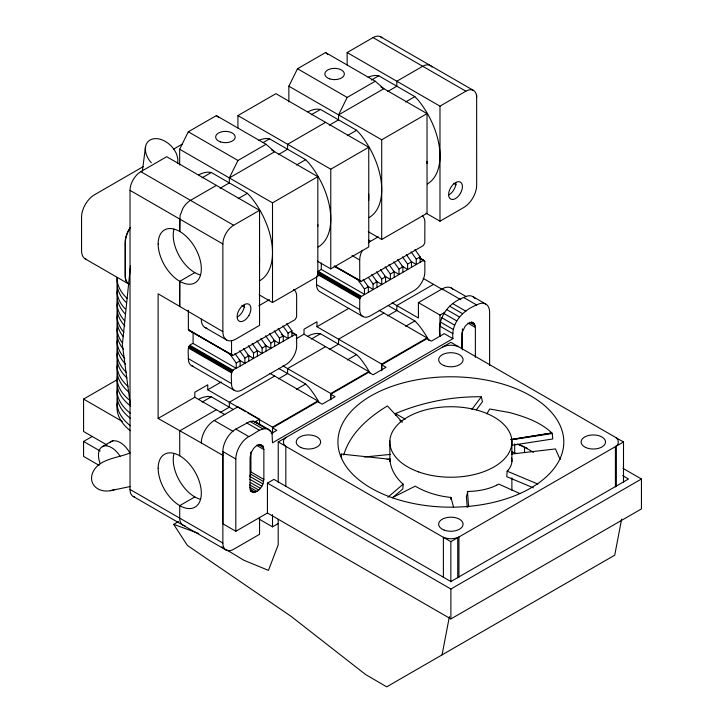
<?xml version="1.0" encoding="UTF-8"?>
<svg xmlns="http://www.w3.org/2000/svg" width="723" height="723" viewBox="0 0 723 723"><rect width="100%" height="100%" fill="white"/><g stroke="black" fill="none" stroke-linecap="round" stroke-linejoin="round"><path stroke-width="1.08" d="M92.336 436.403L83.579 441.455L83.579 456.403L99.105 465.368M117.623 379.43L83.579 399.087L83.579 431.486L106.977 444.988M134.623 496.981A15.264 8.812 -60 0 1 130.023 489.435L130.023 190.357A15.264 8.812 -60 0 1 140.813 171.667L166.715 156.719L259.557 210.321L259.557 325.386L235.815 339.096A18.31 10.574 -60 0 1 222.865 331.622L158.12 293.809L158.12 418.436L201.31 442.937A18.31 10.574 -60 0 1 214.261 420.506L237.975 406.787L259.557 419.241L259.557 424.871M179.702 281.346L179.702 306.263L179.747 281.319L194.812 272.625M179.666 164.998L179.666 149.236L188.296 131.794L216.349 115.599L266.028 144.275L274.659 151.758L229.345 177.921L229.345 182.91L220.09 188.251M192.942 366.181A15.264 8.812 -60 0 1 188.332 358.635C188.703 353.439 186.055 345.323 193.086 343.434L193.086 332.752M224.835 414.586L194.812 397.252L194.812 392.264L207.754 384.79L207.754 389.769L245.648 411.649M259.557 517.704L259.557 534.315L233.656 549.263A15.264 8.812 -60 0 1 222.865 543.036L222.865 455.382A18.31 10.574 -60 0 1 222.973 453.366M229.769 353.936L236.249 363.009L236.249 368.35C229.218 370.248 231.866 378.355 231.496 383.551A15.264 8.812 -60 0 0 242.286 389.787L285.883 364.618A15.264 8.812 -60 0 0 296.674 345.919L296.602 335.355L295.074 334.469L236.249 368.35L193.086 343.434M237.93 127.98L237.93 115.599L275.915 93.665L368.757 147.266L368.757 246.959L330.773 268.884L317.352 261.13M240.135 366.109L240.135 360.768L234.948 353.511M239.702 350.763L244.88 358.03L244.88 363.371L239.123 360.045M248.766 361.12L248.766 355.788L243.588 348.522M248.332 345.784L253.511 353.041L253.511 358.382L247.754 355.056M257.397 356.141L257.397 350.8L252.219 343.542M256.963 340.795L262.142 348.061L262.142 353.402L257.352 350.628M266.028 351.152L266.028 345.82L260.849 338.554M265.594 335.815L270.782 343.073L270.782 348.414L265.025 345.088M278.292 523.497L272.508 526.841L272.508 514.659M272.508 433.8L272.508 427.157L247.564 412.752M274.659 346.172L274.659 340.831L269.48 333.574M274.234 330.827L279.412 338.093L279.412 343.434L273.656 340.108M283.299 341.184L283.299 335.852L278.12 328.585M282.865 325.847L288.043 333.104L288.043 338.445L281.328 334.568M288.866 101.943L288.866 86.191L297.496 68.748L325.558 52.544L375.237 81.229L383.868 88.703L338.545 114.876L338.545 119.855L329.299 125.196M291.929 336.204L291.929 330.863L286.751 323.606M282.919 365.883L330.773 393.511L368.757 371.586L304.012 334.198L304.012 329.218L316.963 321.744L316.963 326.724L381.708 364.103L427.031 337.939L379.177 310.312M316.593 276.096L316.529 284.618L359.692 309.534A15.264 8.812 -60 0 0 370.492 315.77L414.08 290.601A15.264 8.812 -60 0 0 424.871 271.911L424.799 261.337L423.271 260.461L360.777 296.791L317.614 271.866L321.283 269.417L321.283 263.009M330.773 399.051L330.773 393.511M347.139 64.925L347.139 52.544L373.041 37.596A15.264 8.812 -60 0 1 381.88 37.804M357.966 279.918L364.446 289.001L364.446 294.333L321.283 269.417M368.332 292.092L368.332 286.751L363.154 279.494M368.549 277.659L373.077 284.012L373.077 289.354L367.32 286.028M376.963 287.112L376.963 281.771L371.785 274.505M381.708 370.754L381.708 364.103M376.529 271.767L381.708 279.033L381.708 284.365L375.951 281.048M385.594 282.124L385.594 276.782L380.415 269.525M385.16 266.787L390.348 274.044L390.348 279.385L384.591 276.059M394.225 277.144L394.225 271.803L389.046 264.537M393.8 261.798L398.979 269.064L398.979 274.397L393.222 271.08M402.865 272.155L402.865 266.814L397.677 259.557M402.431 256.819L407.609 264.076L407.609 269.417L401.852 266.091M411.495 267.176L411.495 261.834L406.317 254.568M411.062 251.83L416.24 259.096L416.24 264.428L411.45 261.663M452.752 289.164A18.31 10.574 -60 0 0 442.142 288.911L418.4 302.612L418.4 318.003L392.128 302.829M420.126 262.187L420.126 256.846L414.948 249.589M439.982 336.448L439.982 315.074L418.4 302.612M341.383 456.213L341.401 454.071L389.923 459.268L390.095 461.265A62.115 43.976 -2.6 0 0 402.621 483.714L403.172 484.157L402.819 488.929L392.643 497.65M359.692 309.534L359.774 298.879L360.777 296.791M389.887 461.301L389.923 459.268M177.722 163.091L177.858 159.196L176.9 155.002A18.979 12.987 44.6 0 0 152.146 139.123A18.979 12.987 44.6 0 0 151.288 162.774M508.305 469.932L507.157 471.17L506.733 476.665L533.339 487.817M130.511 265.648L122.35 344.636L130.483 405.974M179.702 219.042L179.747 231.477L180.072 215.608L182.865 208.405A15.264 8.812 -60 0 1 190.492 200.352L216.394 185.395M250.23 490.809C255.391 495.056 261.247 488.712 262.946 483.949L249.995 476.475L250.926 471.956L250.926 452.02M262.946 483.949L263.868 479.43L263.868 449.525L262.946 446.073L260.416 444.609A9.77 5.639 -60 0 0 253.511 448.603L250.98 452.978L250.059 457.496L250.059 487.401L250.98 490.863L252.083 491.875M439.982 336.34C436.846 318.933 447.429 303.344 463.723 297.514A18.31 10.574 -60 0 1 474.939 298.518M622.91 468.305L641.446 479.006L641.446 508.911L450.89 618.933L267.438 513.014L235.815 531.269L222.865 523.795L222.865 451.523A18.31 10.574 -60 0 1 235.815 429.101L249.959 421.446L253.077 421.129L255.761 421.961L268.712 429.435L270.773 431.342L272.065 434.207L272.508 442.801L452.932 338.635C450.971 323.127 462.928 310.176 476.674 304.989A18.31 10.574 -60 0 1 489.625 312.472L489.625 365.54M450.736 499.412L450.962 497.406L448.956 497.216A62.16 41.997 8.9 0 1 416.565 486.931L415.246 486.163L392.092 497.776M142.386 171.026L145.549 146.561M442.069 654.875L449.39 616.602M621.626 519.105L614.722 555.192L386.688 686.85L365.522 674.469L291.089 616.358L187.402 545.449L173.674 524.365L178.536 521.563M496.665 485.187A62.205 34.984 12.1 0 1 467.898 491.459L466.407 496.538L467.239 507.483M343.714 455.011C350.185 433.158 368.576 417.37 387.447 405.928L402.322 422.196M551.911 432.987L510.989 439.539L551.911 432.987C540.325 421.97 524.925 416.837 509.905 412.625L489.715 408.992L486.841 413.845M229.345 177.921L237.975 160.479L266.028 144.275M338.545 114.876L347.176 97.424L375.237 81.229M471.884 409.381L481.382 396.764C451.965 396.358 422.612 402.232 395.472 413.547L395.671 415.499M476.34 409.905L482.44 401.798L481.382 396.764M615.418 486.922L615.418 446.642C619.638 444.654 619.096 438.644 614.893 436.999L450.89 342.304L278.228 441.988L278.228 482.268M387.889 497.243L403.172 484.157M286.317 437.316C282.106 439.304 282.639 445.323 286.841 446.968L450.854 541.654L450.854 581.934M143.235 166.624L94.505 194.758A18.31 10.574 -60 0 0 81.554 217.189L81.554 250.583A18.31 10.574 -60 0 0 86.624 259.521M173.457 149.182L182.223 144.121M202.051 177.831L211.297 172.49L247.383 193.321L250.926 197.063A61.039 35.246 60 0 1 259.864 280.632M263.1 142.585L269.571 138.843L305.657 159.684L309.191 163.416A61.039 35.246 60 0 1 318.138 246.986M311.252 114.785L320.506 109.444L356.584 130.276L360.126 134.008A61.039 35.246 60 0 1 369.064 217.578M371.378 80.072L378.78 75.798L414.857 96.629L418.4 100.37A61.039 35.246 60 0 1 427.338 183.94M325.594 122.35L287.609 144.284L287.609 149.263L278.364 154.605M387.573 91.559L396.819 86.218L396.819 81.229L422.72 66.281A15.264 8.812 -60 0 1 432.065 67.112M238.129 198.662L247.383 193.321M296.403 165.016L305.657 159.684M347.338 135.617L356.584 130.276M405.612 101.97L414.857 96.629M222.865 331.622L222.865 243.958A15.264 8.812 -60 0 1 233.656 225.269L259.557 210.321M179.666 149.236L272.508 202.847L317.831 176.674L317.831 276.358L272.508 302.53L259.078 294.776M237.93 115.599L330.773 169.2L368.757 147.266M288.866 86.191L381.708 139.792L427.031 113.628L427.031 213.312L381.708 239.476L368.278 231.721M347.139 52.544L439.982 106.154L465.883 91.197A15.264 8.812 -60 0 1 476.674 97.433M258.762 305.802L269.417 299.647M368.378 242.747A15.264 8.812 -60 0 1 370.492 241.292L378.237 236.819M425.91 213.095L439.982 221.22L463.723 207.519A18.31 10.574 -60 0 0 476.674 185.088L476.647 95.246M334.433 266.362L361.292 281.401L423.271 245.621L424.799 242.982L424.871 222.35A15.264 8.812 -60 0 0 422.349 215.797M236.249 363.009L240.135 360.768M244.88 358.03L248.766 355.788M253.511 353.041L257.397 350.8M262.142 348.061L266.028 345.82M270.782 343.073L274.659 340.831M279.412 338.093L283.299 335.852M288.043 333.104L291.929 330.863M364.446 289.001L368.332 286.751M373.077 284.012L376.963 281.771M381.708 279.033L385.594 276.782M390.348 274.044L394.225 271.803M398.979 269.064L402.865 266.814M407.609 264.076L411.495 261.834M416.24 259.096L420.126 256.846M102.286 446.687L112.96 440.524M158.12 418.436L194.812 397.252M207.754 389.769L221.256 381.979M296.222 338.698L304.012 334.198M316.963 326.724L348.784 308.35M202.051 402.142L211.297 396.8L233.14 409.408M311.252 339.096L320.506 333.755L356.584 354.586L360.126 358.319A61.039 35.246 60 0 1 370.104 373.249M216.394 409.706L179.702 430.89L179.747 455.788M274.659 376.068L229.345 402.232L229.345 407.221L220.09 412.562M325.594 346.66L287.609 368.594L287.609 373.574L278.364 378.915M383.868 313.014L338.545 339.186L338.545 344.166L329.299 349.507M442.883 289.778L433.511 284.356L396.819 305.54L396.819 310.529L387.573 315.87M296.403 389.336L305.657 383.994L309.191 387.727A61.039 35.246 60 0 1 319.177 402.657M347.338 359.927L356.584 354.586M405.612 326.281L414.857 320.94L418.4 324.681A61.039 35.246 60 0 1 428.884 340.533M254.803 421.988L259.557 419.241M439.982 315.074L444.726 312.336M235.815 531.269L235.815 459.006A18.31 10.574 -60 0 1 248.766 436.575C255.02 434.026 261.328 426.416 268.712 429.435M272.508 427.157L317.831 400.985L269.968 373.357M272.508 433.457L272.508 427.853L317.831 401.681L322.142 404.175L335.092 396.701L330.773 394.207L330.773 399.819M330.773 394.207L368.757 372.282L373.077 374.767L386.028 367.293L381.708 364.799L381.708 370.411M381.708 364.799L427.031 338.635L431.351 341.129L444.302 333.655L452.932 338.635M271.27 433.547L276.819 430.348L272.508 427.853M194.812 496.936L179.747 505.63L179.702 518.12A15.264 8.812 -60 0 0 185.097 525.793M267.438 513.014L267.438 483.109L273.909 479.376L450.89 581.545L628.495 479.006L622.63 475.617M450.854 541.654L623.506 441.97L623.506 482.25M267.438 483.109L450.89 589.019L641.446 479.006M496.656 485.187L498.689 484.076L519.954 493.565M442.792 346.977C447.618 344.699 453.438 344.654 458.355 346.697M443.389 577.541L443.389 537.261C448.296 539.313 454.125 539.268 458.942 536.981L458.942 577.261M130.384 452.752C117.551 458.472 97.271 458.427 92.056 474.405A18.979 14.966 -24.9 0 0 115.047 489.344M110.321 490.7L130.185 486.525M511.26 439.846L552.282 433.502L552.77 438.969L511.776 445.305M511.414 454.08L555.454 448.929L560.144 459.503M364.528 456.999L390.257 454.424M387.04 459.457L390.393 459.123M189.932 330.501L188.405 329.616L188.342 310.158M188.965 330.411L233.095 355.418L295.074 319.638L296.602 316.99L296.674 296.367A15.264 8.812 -60 0 0 293.52 289.381M378.78 75.798L375.237 75.445A61.039 35.246 60 0 0 368.115 77.28M320.506 109.444L316.963 109.092A61.039 35.246 60 0 0 308.025 111.848M269.571 138.843L266.028 138.5A61.039 35.246 60 0 0 258.906 140.325M211.297 172.49L207.754 172.137A61.039 35.246 60 0 0 198.816 174.903M320.506 333.755L316.963 333.402A61.039 35.246 60 0 0 308.025 336.159M211.297 396.8L207.754 396.448A61.039 35.246 60 0 0 198.816 399.213M475.373 357.316L475.373 327.411L474.451 323.958L471.92 322.503A9.77 5.639 -60 0 0 465.016 326.489L461.798 333.186L461.563 348.685M511.523 451.685L516.638 453.565M173.674 524.365L198.744 533.457M518.608 444.419L524.5 446.895L524.5 452.426M507.157 471.17L537.867 484.058M525.404 447.356L527.203 448.296M615.906 437.659L623.506 441.97M278.228 441.988L285.829 446.299L285.829 486.579M380.669 36.837L473.511 90.438M373.041 37.596L465.883 91.197M380.949 87.022L427.031 113.628M297.496 68.748L347.176 97.424M453.475 183.281L456.168 184.844M271.74 150.068L317.831 176.674M419.448 257.777L424.247 260.542M419.792 258.093L424.582 260.858M419.439 258.238L424.799 261.337M188.296 131.794L237.975 160.479M472.878 296.611L485.829 304.085M368.567 240.19L370.492 241.292M451.297 287.998L466.308 296.674M463.723 297.514L476.674 304.989M442.142 288.911L460.903 299.747M423.19 278.4L433.511 284.356M452.932 303.75L465.883 311.224M449.579 306.191L462.53 313.665M471.504 321.88L473.357 322.946M471.676 322.359L474.451 323.958M469.589 322.286L475.138 325.486M446.453 309.489L459.403 316.963M352.02 255.553L359.692 259.982L359.774 280.524L360.325 281.319M467.98 323.145L475.373 327.411M443.777 313.411L456.728 320.885M441.717 317.695L454.668 325.169M440.424 322.051L453.375 329.525M439.982 326.172L452.932 333.655M334.83 266.127L361.292 281.401M334.089 266.046L360.777 281.455M388.269 305.594L414.857 320.94M318.129 271.315L361.292 296.24M318.12 273.077L360.325 297.442M140.813 171.667L233.656 225.269M317.777 273.791L359.982 298.156M317.569 274.514L359.774 298.879M362.856 316.52L319.693 291.604A15.264 8.812 -60 0 1 316.529 284.618M130.023 190.357L222.865 243.958M291.595 332.11L296.385 334.876M291.803 332.58L296.602 335.355M241.97 305.395L244.663 306.95M279.069 368.64L305.657 383.994M205.079 327.546L226.661 340M85.35 258.97L128.947 284.139A18.31 10.574 -60 0 1 125.151 275.752L125.151 242.359A18.31 10.574 -60 0 1 130.212 227.573M188.405 329.616L232.128 355.336M188.622 330.095L232.58 355.472M189.932 345.332L233.095 370.257M189.417 345.883L232.58 370.8M188.965 346.534L232.128 371.459M188.622 347.248L231.785 372.173M188.405 347.98L231.568 372.896M188.332 358.635L231.496 383.551M191.496 365.621L234.659 390.537M253.077 421.129L266.028 428.612M268.92 430.275L270.773 431.342M249.959 421.446L262.91 428.92M246.606 422.865L259.557 430.348M235.815 429.101L248.766 436.575M260.172 444.473L262.946 446.073M258.084 444.392L263.633 447.6M214.261 420.506L233.005 431.324M256.475 445.251L263.868 449.525M222.865 451.523L235.815 459.006M201.31 442.937L222.865 455.382M250.926 471.956L263.868 479.43M250.691 474.152L263.633 481.635M249.824 479.295L261.853 486.236M250.239 482.458L260.416 488.332M249.507 484.753L258.753 490.086M249.562 487.121L256.963 491.396M249.625 488.947L255.174 492.155M250.736 490.718L253.511 492.318M83.579 399.087L122.377 421.491M259.078 519.087L272.508 526.841M83.579 441.455L100.154 451.016M130.023 489.435L222.865 543.036M133.186 496.421L226.028 550.022M395.472 413.547L405.16 419.168M399.846 420.669L401.78 421.798M221.78 546.895L223.678 548.052M226.543 549.778L243.678 560.162L268.45 570.384L278.192 544.862L278.192 519.268M325.558 52.544L327.908 54.587M216.349 115.599L218.708 117.632M255.761 421.961L257.135 423.235M450.962 497.406L453.511 506.995M467.456 491.468L468.621 506.796M341.401 454.071L341.563 458.581M231.523 340.488L231.568 354.541M616.358 445.946L616.358 486.227M514.677 443.877L514.677 452.743M511.884 440.876L511.884 461.59M511.884 477.822L511.884 490.194M462.431 328.802L462.431 349.842M457.731 537.523L457.731 577.804M450.89 589.019L450.89 618.933M439.982 106.154L439.982 221.22M389.86 440.876L389.86 461.084M381.708 139.792L381.708 239.476M330.773 169.2L330.773 268.884M272.508 202.847L272.508 302.53M368.685 194.071A61.039 35.246 60 0 1 368.649 200.587M426.995 161.455A61.039 35.246 60 0 1 427.031 163.47M259.476 257.117A61.039 35.246 60 0 1 259.449 263.642M317.795 224.51A61.039 35.246 60 0 1 317.831 226.516M200.398 275.002A30.52 17.623 60 0 1 179.548 256.511A30.52 17.623 60 0 1 173.963 229.218M206.805 328.224A18.31 10.574 -60 0 1 201.283 319.159M244.446 304.961A9.77 5.639 -60 0 1 237.542 316.927M455.951 182.847A9.77 5.639 -60 0 1 449.046 194.812M517.252 444.058A112.933 65.197 0 0 1 533.466 452.345M511.649 458.039A62.097 28.188 6.6 0 1 508.287 469.932M130.303 413.24A68.061 39.295 0 0 1 117.343 385.675M123.326 336.683A68.061 39.295 0 0 1 117.343 315.897M128.721 392.02A68.061 39.295 0 0 1 117.343 365.739M125.169 313.881A68.061 39.295 0 0 1 117.343 290.98M125.169 308.893A68.061 39.295 0 0 1 117.343 285.992M127.23 298.482A68.061 39.295 0 0 1 116.954 277.478M124.844 321.012A68.061 39.295 0 0 1 117.343 298.454M123.913 332.417A68.061 39.295 0 0 1 117.343 310.917M122.214 342.72A68.061 39.295 0 0 1 117.343 323.371M124.844 358.391A68.061 39.295 0 0 1 117.343 335.834M126.173 372.237A68.061 39.295 0 0 1 117.343 348.296M127.962 386.38A68.061 39.295 0 0 1 117.343 360.759M130.303 400.786A68.061 39.295 0 0 1 117.343 373.213M130.303 425.702A68.061 39.295 0 0 1 117.343 398.138M124.844 325.992A68.061 39.295 0 0 1 117.343 303.434M126.516 302.792A68.061 39.295 0 0 1 117.343 278.518M126.868 377.894A68.061 39.295 0 0 1 117.343 353.276M130.303 405.766A68.061 39.295 0 0 1 117.343 378.201M130.303 418.228A68.061 39.295 0 0 1 117.343 390.664M123.326 349.146A68.061 39.295 0 0 1 117.343 328.359M125.495 364.067A68.061 39.295 0 0 1 117.343 340.822M130.303 430.691A68.061 39.295 0 0 1 117.343 403.127M100.208 463.678A18.464 10.655 60 0 1 103.299 446.218A18.464 10.655 60 0 1 120.253 456.52M109.697 442.702A18.464 10.664 60 0 1 129.607 452.508M130.402 227.772A18.31 10.574 -60 0 0 125.341 242.566L125.341 275.96A18.31 10.574 -60 0 0 129.128 284.338M359.692 259.982A15.264 8.812 -60 0 1 362.377 250.221M200.398 499.313A30.52 17.623 60 0 1 173.963 453.529M248.902 315.508L247.465 317.596A9.77 5.639 -60 0 1 240.56 321.59L239.132 321.148A9.77 5.639 -60 0 1 239.132 309.869A9.77 5.639 -60 0 1 248.902 304.229A9.77 5.639 -60 0 1 248.902 315.508M460.406 193.393L458.978 195.49A9.77 5.639 -60 0 1 452.065 199.476L450.637 199.033A9.77 5.639 -60 0 1 450.637 187.754A9.77 5.639 -60 0 1 460.406 182.115A9.77 5.639 -60 0 1 460.406 193.393M158.165 243.94A30.52 17.623 60 0 0 190.538 284.211A30.52 17.623 60 0 0 190.538 241.048A30.52 17.623 60 0 0 158.165 243.94M389.363 496.665A112.933 65.197 0 0 0 563.642 445.395A112.933 65.197 0 0 0 399.602 383.886A112.933 65.197 0 0 0 389.363 496.665M444.22 365.657A12.21 7.049 0 0 0 463.063 360.108A12.21 7.049 0 0 0 445.323 353.466A12.21 7.049 0 0 0 444.22 365.657M300.741 447.456A12.21 7.049 0 0 0 320.488 443.082A12.21 7.049 0 0 0 304.049 435.4A12.21 7.049 0 0 0 300.741 447.456M444.22 530.131A12.21 7.049 0 0 0 463.063 524.591A12.21 7.049 0 0 0 445.323 517.939A12.21 7.049 0 0 0 444.22 530.131M585.63 447.456A12.21 7.049 0 0 0 605.368 443.082A12.21 7.049 0 0 0 588.938 435.4A12.21 7.049 0 0 0 585.63 447.456M418.698 471.938A61.039 35.246 0 0 0 511.884 443.091A61.039 35.246 0 0 0 422.024 410.917A61.039 35.246 0 0 0 418.698 471.938M158.165 468.251A30.52 17.623 60 0 0 190.538 508.522A30.52 17.623 60 0 0 190.538 465.359A30.52 17.623 60 0 0 158.165 468.251M329.706 78.87A9.77 5.639 0 0 0 344.356 73.99A9.77 5.639 0 0 0 329.706 69.11A9.77 5.639 0 0 0 329.706 78.87M220.551 141.898A9.77 5.639 0 0 0 235.201 137.008A9.77 5.639 0 0 0 220.551 132.128A9.77 5.639 0 0 0 220.551 141.898"/></g></svg>
